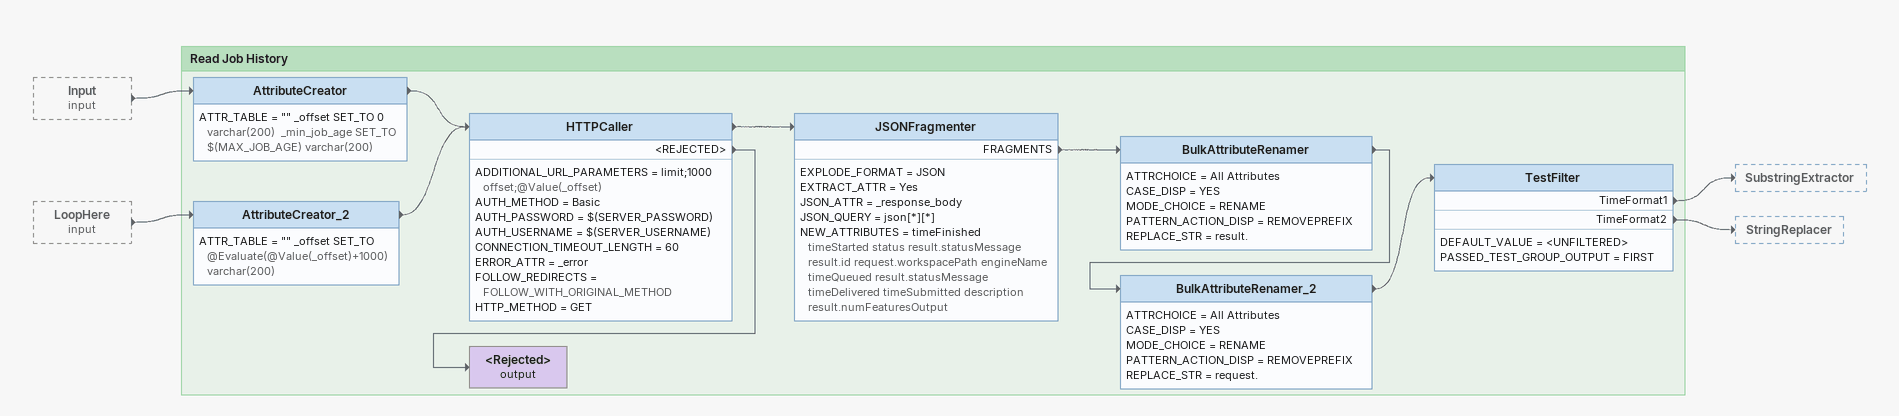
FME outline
Input (input) [outside]
    -> AttributeCreator
LoopHere (input) [outside]
    -> AttributeCreator_2

Bookmark: Read Job History
AttributeCreator
    ATTR_TABLE = "" _offset SET_TO 0 varchar(200)  _min_job_age SET_TO $(MAX_JOB_AGE) varchar(200)
    -> HTTPCaller
AttributeCreator_2
    ATTR_TABLE = "" _offset SET_TO @Evaluate(@Value(_offset)+1000) varchar(200)
    -> HTTPCaller
HTTPCaller
    ADDITIONAL_URL_PARAMETERS = limit;1000 offset;@Value(_offset)
    AUTH_METHOD = Basic
    AUTH_PASSWORD = $(SERVER_PASSWORD)
    AUTH_USERNAME = $(SERVER_USERNAME)
    CONNECTION_TIMEOUT_LENGTH = 60
    ERROR_ATTR = _error
    FOLLOW_REDIRECTS = FOLLOW_WITH_ORIGINAL_METHOD
    HTTP_METHOD = GET
    -> JSONFragmenter
    <REJECTED> -> <Rejected> (output)
JSONFragmenter
    EXPLODE_FORMAT = JSON
    EXTRACT_ATTR = Yes
    JSON_ATTR = _response_body
    JSON_QUERY = json[*][*]
    NEW_ATTRIBUTES = timeFinished timeStarted status result.statusMessage result.id request.workspacePath engineName timeQueued result.statusMessage timeDelivered timeSubmitted description result.numFeaturesOutput
    FRAGMENTS -> BulkAttributeRenamer
BulkAttributeRenamer
    ATTRCHOICE = All Attributes
    CASE_DISP = YES
    MODE_CHOICE = RENAME
    PATTERN_ACTION_DISP = REMOVEPREFIX
    REPLACE_STR = result.
    -> BulkAttributeRenamer_2
BulkAttributeRenamer_2
    ATTRCHOICE = All Attributes
    CASE_DISP = YES
    MODE_CHOICE = RENAME
    PATTERN_ACTION_DISP = REMOVEPREFIX
    REPLACE_STR = request.
    -> TestFilter
TestFilter
    DEFAULT_VALUE = <UNFILTERED>
    PASSED_TEST_GROUP_OUTPUT = FIRST
    TimeFormat1 -> SubstringExtractor
    TimeFormat2 -> StringReplacer
<Rejected> (output)
